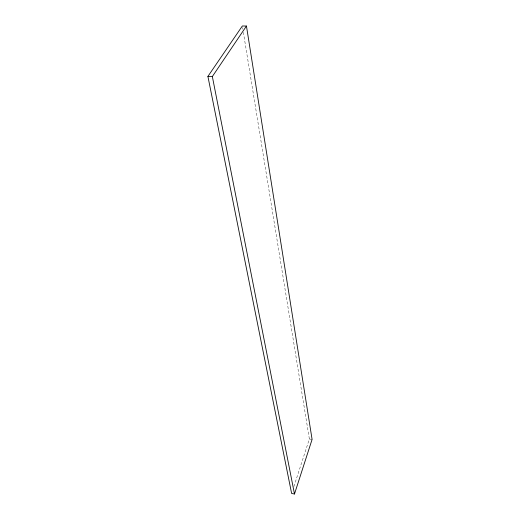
<?xml version="1.0" encoding="UTF-8"?>
<svg xmlns="http://www.w3.org/2000/svg" width="520" height="520" viewBox="0 0 520 520"><rect width="100%" height="100%" fill="white"/><g stroke="black" fill="none" stroke-linecap="round" stroke-linejoin="round"><path stroke-width="0.39" stroke-dasharray="2.6 1.95" d="M293.878 486.571L309.368 438.99L243.373 32.416M309.368 438.99L312.091 439.433M242.593 27.605L242.853 29.204"/><path stroke-width="0.78" d="M294.483 494L312.091 439.433L246.454 26.039L242.333 26L207.909 76.407L291.629 493.474L294.483 494L212.342 76.538L246.454 26.039M207.909 76.407L212.342 76.538"/></g></svg>
